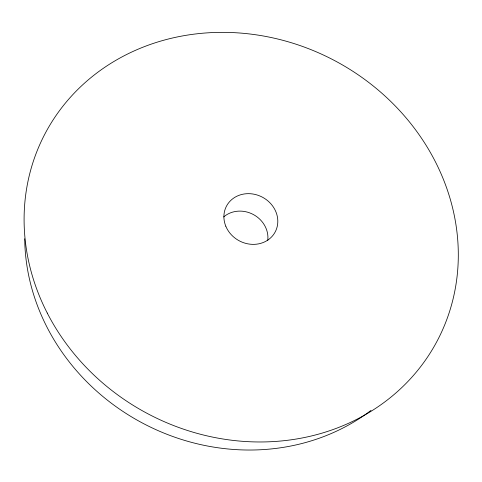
<?xml version="1.0" encoding="UTF-8"?>
<svg xmlns="http://www.w3.org/2000/svg" width="482" height="482" viewBox="0 0 482 482"><rect width="100%" height="100%" fill="white"/><g stroke="black" fill="none" stroke-linecap="round" stroke-linejoin="round"><path stroke-width="0.72" d="M370.995 410.405A212.484 193.198 28 0 1 148.317 426.052A212.484 193.198 28 0 1 24.715 238.777M223.714 216.912A26.426 23.913 28 0 1 253.369 214.538A26.426 23.913 28 0 1 267.739 240.56M47.266 313.059A221.768 199.753 28 0 0 422.69 363.958A221.768 199.753 28 0 0 253.64 34.475A221.768 199.753 28 0 0 47.266 313.059M225.793 226.191A27.57 24.703 28 0 0 271.999 236.487A27.57 24.703 28 0 0 254.761 194.36A27.57 24.703 28 0 0 225.793 226.191"/></g></svg>
